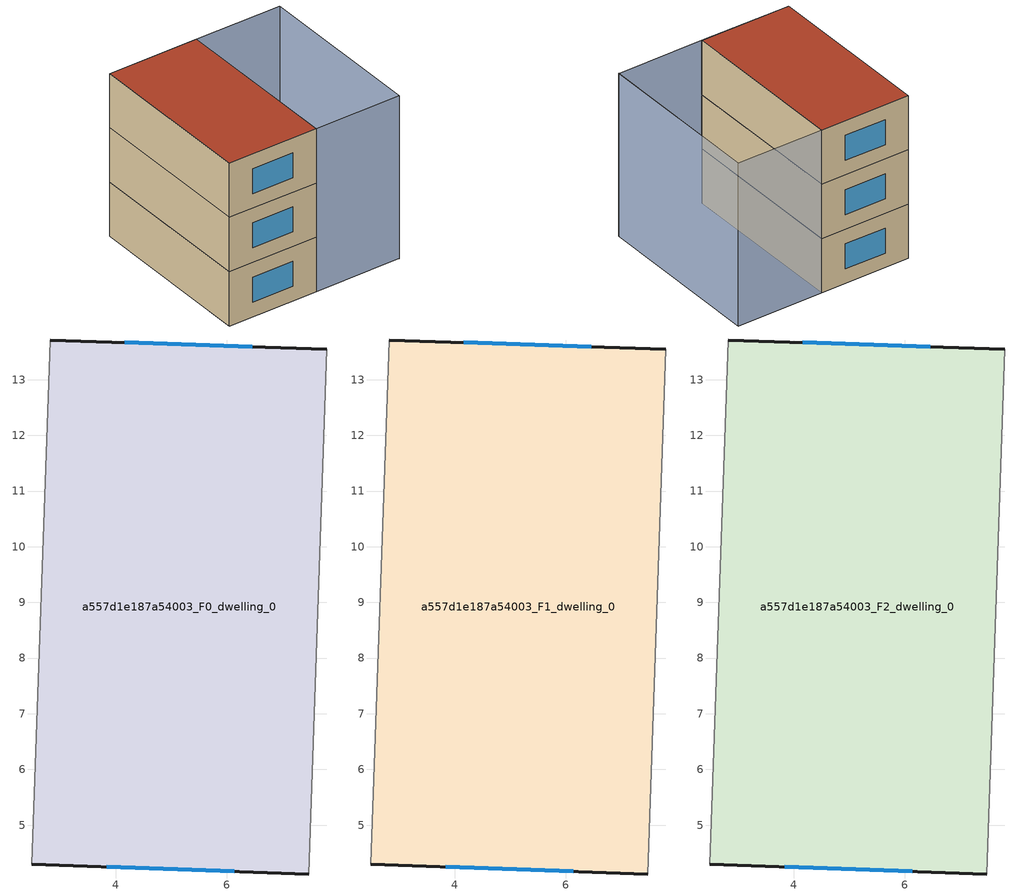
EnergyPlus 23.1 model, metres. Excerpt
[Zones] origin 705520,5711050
a557d1e187a54003_F0_dwelling_0
 floor ground (EU_floor_Construction): 7.79,13.55 7.47,4.12 2.5,4.3 2.82,13.71 z0
 wall outside (EU_wall_Construction): 2.5,4.3 7.47,4.12 / 7.79,13.55 2.82,13.71 z0:3
 wall adiabatic (EU_wall_Construction): 2.82,13.71 2.5,4.3 / 7.47,4.12 7.79,13.55 z0:3
 window (EU_Window_Construction): 3.84,4.25 6.13,4.17 / 6.45,13.59 4.16,13.67 z0.81:2.19
a557d1e187a54003_F1_dwelling_0
 floor to a557d1e187a54003_F0_dwelling_0 (EU_floor_Construction): 7.79,13.55 7.47,4.12 2.5,4.3 2.82,13.71 z3
 wall outside (EU_wall_Construction): 2.5,4.3 7.47,4.12 / 7.79,13.55 2.82,13.71 z3:6
 wall adiabatic (EU_wall_Construction): 2.82,13.71 2.5,4.3 / 7.47,4.12 7.79,13.55 z3:6
 window (EU_Window_Construction): 3.84,4.25 6.13,4.17 / 6.45,13.59 4.16,13.67 z3.81:5.19
a557d1e187a54003_F2_dwelling_0
 floor to a557d1e187a54003_F1_dwelling_0 (EU_floor_Construction): 7.79,13.55 7.47,4.12 2.5,4.3 2.82,13.71 z6
 wall outside (EU_wall_Construction): 2.5,4.3 7.47,4.12 / 7.79,13.55 2.82,13.71 z6:9
 wall adiabatic (EU_wall_Construction): 2.82,13.71 2.5,4.3 / 7.47,4.12 7.79,13.55 z6:9
 window (EU_Window_Construction): 3.84,4.25 6.13,4.17 / 6.45,13.59 4.16,13.67 z6.81:8.19
 roof outside (EU_roof_Construction): 7.47,4.12 7.79,13.55 2.82,13.71 2.5,4.3 z9
shading: 2.82,13.71 2.5,4.3 / 12.24,3.96 12.57,13.38 / 7.79,13.55 12.57,13.38 / 12.57,13.38 12.24,3.96 / 12.24,3.96 7.47,4.12 / 7.47,4.12 7.79,13.55 z0:9
[Building]
EU S2 Campaign: North Axis=0; Terrain=City; Solar Distribution=FullExterior
[Site:Location]
London: Latitude=51.5; Longitude=-0.5; Time Zone=0; Elevation=25
[SizingPeriod:WeatherFileDays]
AnnualSizingPeriod: Begin Month=1; Begin Day of Month=1; End Month=12; End Day of Month=31; Day of Week for Start Day=Monday; Use Weather File Daylight Saving Period=No; Use Weather File Rain and Snow Indicators=No
[MATERIAL]
EU_InternalMass_Material: Roughness=MediumRough; Thickness=0.1; Conductivity=1; Density=1800; Specific Heat=900; Thermal Absorptance=0.9; Solar Absorptance=0.7; Visible Absorptance=0.7
[MATERIAL:NOMASS] Roughness=MediumRough; Thermal Absorptance=0.9; Solar Absorptance=0.7; Visible Absorptance=0.7
Name | Thermal Resistance
EU_wall_NoMass | 0.555556
EU_roof_NoMass | 0.510204
EU_floor_NoMass | 1.68919
[WINDOWMATERIAL:SIMPLEGLAZINGSYSTEM]
EU_Window_SimpleGlazing: UFactor=3.96; Solar Heat Gain Coefficient=0.85; Visible Transmittance=0.85
[CONSTRUCTION]
EU_wall_Construction: EU_wall_NoMass
EU_roof_Construction: EU_roof_NoMass
EU_floor_Construction: EU_floor_NoMass
EU_Window_Construction: EU_Window_SimpleGlazing
EU_InternalMass_Construction: EU_InternalMass_Material
[ZONE] Type=1; Multiplier=1; Ceiling Height=autocalculate; Volume=140.624; Floor Area=autocalculate; Part of Total Floor Area=Yes
a557d1e187a54003_F0_dwelling_0; a557d1e187a54003_F1_dwelling_0; a557d1e187a54003_F2_dwelling_0
[INTERNALMASS] Construction=EU_InternalMass_Construction; Surface Area=46.8746
Name | Zone or ZoneList
a557d1e187a54003_F0_dwelling_0_EU_InternalMass | a557d1e187a54003_F0_dwelling_0
a557d1e187a54003_F1_dwelling_0_EU_InternalMass | a557d1e187a54003_F1_dwelling_0
a557d1e187a54003_F2_dwelling_0_EU_InternalMass | a557d1e187a54003_F2_dwelling_0
[OTHEREQUIPMENT] Fuel Type=Electricity; Design Level Calculation Method=Watts/Area; Power per Zone Floor Area=1; Fraction Latent=0; Fraction Radiant=0; Fraction Lost=0; Carbon Dioxide Generation Rate=0; EndUse Subcategory=EU_Step8_InternalGains
Name | Zone or ZoneList or Space or SpaceList | Schedule
EU_Step8_InternalGain_a557d1e187a54003_F0_dwelling_0_f000 | a557d1e187a54003_F0_dwelling_0 | EU_Step8_GainSchedule_a557d1e187a54003_F0_dwelling_0_f000
EU_Step8_InternalGain_a557d1e187a54003_F1_dwelling_0_f000 | a557d1e187a54003_F1_dwelling_0 | EU_Step8_GainSchedule_a557d1e187a54003_F1_dwelling_0_f000
EU_Step8_InternalGain_a557d1e187a54003_F2_dwelling_0_f000 | a557d1e187a54003_F2_dwelling_0 | EU_Step8_GainSchedule_a557d1e187a54003_F2_dwelling_0_f000
[ZONEVENTILATION:DESIGNFLOWRATE] Schedule=EU_AlwaysOn; Design Flow Rate Calculation Method=AirChanges/Hour; Air Changes per Hour=0.48; Ventilation Type=Natural; Fan Pressure Rise=0; Fan Total Efficiency=1; Constant Term Coefficient=1; Temperature Term Coefficient=0; Velocity Term Coefficient=0; Velocity Squared Term Coefficient=0; Minimum Indoor Temperature=-100; Maximum Indoor Temperature=100; Delta Temperature=-100; Minimum Outdoor Temperature=-100; Maximum Outdoor Temperature=100; Maximum Wind Speed=40
Name | Zone or ZoneList or Space or SpaceList
EU_ConstantAir_a557d1e187a54003_F0_dwelling_0 | a557d1e187a54003_F0_dwelling_0
EU_ConstantAir_a557d1e187a54003_F1_dwelling_0 | a557d1e187a54003_F1_dwelling_0
EU_ConstantAir_a557d1e187a54003_F2_dwelling_0 | a557d1e187a54003_F2_dwelling_0
[HVACTEMPLATE:THERMOSTAT] Constant Heating Setpoint=20; Constant Cooling Setpoint=50
EU_HeatOnly_a557d1e187a54003_F0_dwelling_0; EU_HeatOnly_a557d1e187a54003_F1_dwelling_0; EU_HeatOnly_a557d1e187a54003_F2_dwelling_0
[HVACTEMPLATE:ZONE:IDEALLOADSAIRSYSTEM] System Availability Schedule=EU_AlwaysOn; Maximum Heating Supply Air Temperature=50; Minimum Cooling Supply Air Temperature=13; Maximum Heating Supply Air Humidity Ratio=0.0156; Minimum Cooling Supply Air Humidity Ratio=0.0077; Heating Limit=NoLimit; Cooling Limit=NoLimit; Heating Availability Schedule=EU_AlwaysOn; Cooling Availability Schedule=EU_CoolingOff; Dehumidification Control Type=ConstantSensibleHeatRatio; Cooling Sensible Heat Ratio=0.7; Dehumidification Setpoint=60; Humidification Control Type=None; Humidification Setpoint=30; Outdoor Air Method=None; Outdoor Air Flow Rate per Person=0.00944; Outdoor Air Flow Rate per Zone Floor Area=0; Outdoor Air Flow Rate per Zone=0; Demand Controlled Ventilation Type=None; Outdoor Air Economizer Type=NoEconomizer; Heat Recovery Type=None; Sensible Heat Recovery Effectiveness=0.7; Latent Heat Recovery Effectiveness=0.65
Name | Template Thermostat
a557d1e187a54003_F0_dwelling_0 | EU_HeatOnly_a557d1e187a54003_F0_dwelling_0
a557d1e187a54003_F1_dwelling_0 | EU_HeatOnly_a557d1e187a54003_F1_dwelling_0
a557d1e187a54003_F2_dwelling_0 | EU_HeatOnly_a557d1e187a54003_F2_dwelling_0
[SIZING:ZONE] Zone Cooling Design Supply Air Temperature Input Method=SupplyAirTemperature; Zone Cooling Design Supply Air Temperature=13; Zone Heating Design Supply Air Temperature Input Method=SupplyAirTemperature; Zone Heating Design Supply Air Temperature=50; Zone Cooling Design Supply Air Humidity Ratio=0.008; Zone Heating Design Supply Air Humidity Ratio=0.008; Cooling Design Air Flow Method=DesignDay; Cooling Design Air Flow Rate=0; Cooling Minimum Air Flow per Zone Floor Area=0.000762; Cooling Minimum Air Flow=0; Cooling Minimum Air Flow Fraction=0.2; Heating Design Air Flow Method=DesignDay; Heating Design Air Flow Rate=0; Heating Maximum Air Flow per Zone Floor Area=0.002032; Heating Maximum Air Flow=0.141576; Heating Maximum Air Flow Fraction=0.3; Account for Dedicated Outdoor Air System=No; Dedicated Outdoor Air System Control Strategy=NeutralSupplyAir; Dedicated Outdoor Air Low Setpoint Temperature for Design=autosize; Dedicated Outdoor Air High Setpoint Temperature for Design=autosize; Zone Load Sizing Method=Sensible Load Only No Latent Load; Zone Latent Cooling Design Supply Air Humidity Ratio Input Method=HumidityRatioDifference; Zone Cooling Design Supply Air Humidity Ratio Difference=0.005; Zone Latent Heating Design Supply Air Humidity Ratio Input Method=HumidityRatioDifference; Zone Humidification Design Supply Air Humidity Ratio Difference=0.005
a557d1e187a54003_F0_dwelling_0; a557d1e187a54003_F1_dwelling_0; a557d1e187a54003_F2_dwelling_0
[SCHEDULE:CONSTANT]
Name | Hourly Value
EU_AlwaysOn | 1
EU_CoolingOff | 0
[SCHEDULE:FILE] Column Number=1; Rows to Skip at Top=0; Number of Hours of Data=8760; Column Separator=Comma; Interpolate to Timestep=No; Minutes per Item=60; Adjust Schedule for Daylight Savings=Yes
Name | File
EU_Step8_GainSchedule_a557d1e187a54003_F0_dwelling_0_f000 | ../../schedules/a557d1e187a54003/a557d1e187a54003_F0_dwelling_0_f000_gain.csv
EU_Step8_GainSchedule_a557d1e187a54003_F1_dwelling_0_f000 | ../../schedules/a557d1e187a54003/a557d1e187a54003_F1_dwelling_0_f000_gain.csv
EU_Step8_GainSchedule_a557d1e187a54003_F2_dwelling_0_f000 | ../../schedules/a557d1e187a54003/a557d1e187a54003_F2_dwelling_0_f000_gain.csv
